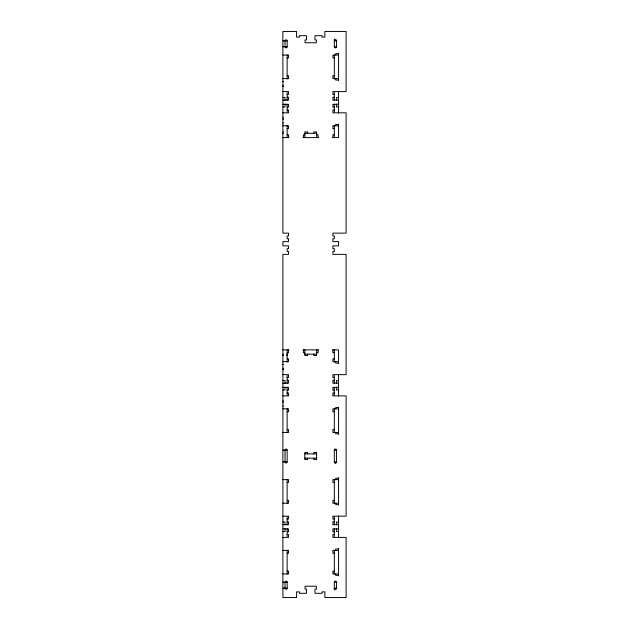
<?xml version="1.0" encoding="UTF-8"?>
<svg xmlns="http://www.w3.org/2000/svg" width="629" height="629" viewBox="0 0 629 629"><rect width="100%" height="100%" fill="white"/><g stroke="black" fill="none" stroke-linecap="round" stroke-linejoin="round"><path stroke-width="0.94" d="M334.801 39.957L334.557 40.138A0.81 0.81 0 0 0 334.313 40.712M335.949 589.043L336.193 588.862A0.81 0.81 0 0 0 336.436 588.288L336.436 582.218A1.061 1.061 0 0 0 335.375 581.157A1.061 1.061 0 0 0 334.313 582.218L334.313 590.002M282.893 40.885L287.138 40.885M334.313 40.885L336.861 40.885M282.893 46.782L287.138 46.782L287.138 40.712A0.81 0.81 0 0 0 286.895 40.138L286.738 40.012A1.234 1.234 0 0 0 285.503 39.965L285.259 40.138A0.81 0.81 0 0 0 285.016 40.712L285.016 46.782A1.061 1.061 0 0 0 286.077 47.843A1.061 1.061 0 0 0 287.138 46.782M334.313 38.998L334.313 46.782L336.861 46.782M338.559 53.622L335.729 53.622L335.729 55.038M282.893 55.038L288.554 55.038L288.554 57.868L287.138 57.868M338.559 55.038L332.898 55.038L332.898 57.868L334.313 57.868M287.138 75.794L288.554 75.794L288.554 78.625L282.893 78.625M334.313 75.794L332.898 75.794L332.898 78.625L338.559 78.625M338.559 80.04L335.729 80.04L335.729 78.625M282.893 81.456L283.427 81.456M282.893 85.3L283.427 85.3M282.893 86.598L283.427 86.598M282.893 91.598L288.554 91.598L288.554 94.429L287.138 94.429M334.313 94.429L332.898 94.429L332.898 91.598L346.107 91.598L346.107 31.45L324.878 31.45L324.878 37.111L322.048 37.111L322.048 35.696L314.972 35.696L314.972 39.941L316.387 39.941L316.387 42.772L305.065 42.772L305.065 39.941L306.48 39.941L306.48 35.696L299.404 35.696L299.404 37.111L296.573 37.111L296.573 31.45L282.893 31.45L282.893 233.123L288.554 233.123L288.554 235.954L287.138 235.954L287.138 238.784L288.554 238.784L288.554 241.615L282.893 241.615L282.893 245.86L288.554 245.86L288.554 248.691L287.138 248.691L287.138 251.521L288.554 251.521L288.554 254.352L282.893 254.352L282.893 597.55L296.573 597.55L296.573 591.889L299.404 591.889L299.404 593.304L306.48 593.304L306.48 589.059L305.065 589.059L305.065 586.228L316.387 586.228L316.387 589.059L314.972 589.059L314.972 593.304L322.048 593.304L322.048 591.889L324.878 591.889L324.878 597.55L346.107 597.55L346.107 537.402L332.898 537.402L332.898 534.571L334.313 534.571M287.138 97.259L288.554 97.259L288.554 100.09L282.893 100.09M334.313 97.259L332.898 97.259L332.898 100.09L338.559 100.09M282.893 97.495L285.016 97.495L285.016 100.475M338.559 97.495L336.436 97.495L336.436 100.475M282.893 104.335L288.554 104.335L288.554 107.166L287.138 107.166M338.559 104.335L332.898 104.335L332.898 107.166L334.313 107.166M282.893 106.93L285.016 106.93L285.016 103.95M338.559 106.93L336.436 106.93L336.436 103.95M287.138 109.996L288.554 109.996L288.554 112.827L282.893 112.827M334.313 109.996L332.898 109.996L332.898 112.827L346.107 112.827L346.107 233.123L332.898 233.123L332.898 235.954L334.313 235.954L334.313 238.784L332.898 238.784L332.898 241.615L338.559 241.615L338.559 245.86L332.898 245.86L332.898 248.691L334.313 248.691L334.313 251.521L332.898 251.521L332.898 254.352L346.107 254.352L346.107 374.648L332.898 374.648L332.898 377.479L334.313 377.479M282.893 117.827L283.427 117.827M282.893 119.125L283.427 119.125M282.893 122.97L283.427 122.97M338.559 124.385L335.729 124.385L335.729 125.8M282.893 125.8L288.554 125.8L288.554 128.63L287.138 128.63M338.559 125.8L332.898 125.8L332.898 128.63L334.313 128.63M282.893 131.933L283.427 131.933M282.893 133.348L283.427 133.348M304.829 133.348L316.623 133.348M287.138 134.763L288.554 134.763L288.554 137.594M304.837 134.763L303.422 134.763L303.422 137.594M316.631 134.763L318.046 134.763L318.046 137.594M334.313 134.763L332.898 134.763L332.898 137.594M282.893 137.594L288.994 137.594M302.942 137.594L318.51 137.594M332.458 137.594L338.559 137.594L338.559 124.212M282.893 349.881L288.994 349.881M302.942 349.881L318.51 349.881M332.458 349.881L338.559 349.881L338.559 363.271M287.138 352.712L288.554 352.712L288.554 349.881M304.837 352.712L303.422 352.712L303.422 349.881M316.631 352.712L318.046 352.712L318.046 349.881M334.313 352.712L332.898 352.712L332.898 349.881M282.893 354.127L283.427 354.127M286.47 354.127L287.138 354.127M304.829 354.127L316.623 354.127M282.893 355.542L283.427 355.542M286.612 355.542L287.138 355.542M287.138 358.844L288.554 358.844L288.554 361.675L282.893 361.675M334.313 358.844L332.898 358.844L332.898 361.675L338.559 361.675M338.559 363.09L335.729 363.09L335.729 361.675M282.893 364.506L283.427 364.506M282.893 368.35L283.427 368.35M282.893 369.648L283.427 369.648M282.893 374.648L288.554 374.648L288.554 377.479L287.138 377.479M287.138 380.309L288.554 380.309L288.554 383.14L282.893 383.14M334.313 380.309L332.898 380.309L332.898 383.14L338.559 383.14M282.893 380.545L285.016 380.545L285.016 383.525M338.559 380.545L336.436 380.545L336.436 383.525M282.893 387.385L288.554 387.385L288.554 390.216L287.138 390.216M338.559 387.385L332.898 387.385L332.898 390.216L334.313 390.216M282.893 389.98L285.016 389.98L285.016 387M338.559 389.98L336.436 389.98L336.436 387M287.138 393.046L288.554 393.046L288.554 395.877L282.893 395.877M334.313 393.046L332.898 393.046L332.898 395.877L346.107 395.877L346.107 516.173L332.898 516.173L332.898 519.004L334.313 519.004M282.893 400.877L283.427 400.877M282.893 402.175L283.427 402.175M282.893 406.019L283.427 406.019M338.559 407.435L335.729 407.435L335.729 408.85M282.893 408.85L288.554 408.85L288.554 411.68L287.138 411.68M338.559 408.85L332.898 408.85L332.898 411.68L334.313 411.68M287.138 429.607L288.554 429.607L288.554 432.438L282.893 432.438M334.313 429.607L332.898 429.607L332.898 432.438L338.559 432.438M338.559 433.853L335.729 433.853L335.729 432.438M282.893 450.128L287.138 450.128L287.138 461.922A1.061 1.061 0 0 1 286.077 462.983A1.061 1.061 0 0 1 285.016 461.922L285.016 450.128A1.061 1.061 0 0 1 286.077 449.067A1.061 1.061 0 0 1 287.138 450.128M334.313 450.128A1.061 1.061 0 0 1 335.375 449.067A1.061 1.061 0 0 1 336.436 450.128L336.436 461.922A1.061 1.061 0 0 1 335.375 462.983A1.061 1.061 0 0 1 334.313 461.922L334.313 450.128L336.861 450.128M304.829 453.902L316.623 453.902M304.829 458.148L316.623 458.148M282.893 461.922L287.138 461.922M336.861 461.922L334.313 461.922A1.061 1.061 0 0 0 335.375 462.983A1.061 1.061 0 0 0 336.436 461.922M338.559 478.197L335.729 478.197L335.729 479.613M282.893 479.613L288.554 479.613L288.554 482.443L287.138 482.443M338.559 479.613L332.898 479.613L332.898 482.443L334.313 482.443M287.138 500.369L288.554 500.369L288.554 503.2L282.893 503.2M334.313 500.369L332.898 500.369L332.898 503.2L338.559 503.2M338.559 504.615L335.729 504.615L335.729 503.2M282.893 516.173L288.554 516.173L288.554 519.004L287.138 519.004M287.138 521.834L288.554 521.834L288.554 524.665L282.893 524.665M334.313 521.834L332.898 521.834L332.898 524.665L338.559 524.665M282.893 522.07L285.016 522.07L285.016 524.94M338.559 522.07L336.436 522.07L336.436 524.94M282.893 528.91L288.554 528.91L288.554 531.741L287.138 531.741M338.559 528.91L332.898 528.91L332.898 531.741L334.313 531.741M282.893 531.505L285.016 531.505L285.016 528.635M338.559 531.505L336.436 531.505L336.436 528.635M287.138 534.571L288.554 534.571L288.554 537.402L282.893 537.402M338.559 548.96L335.729 548.96L335.729 550.375M282.893 550.375L288.554 550.375L288.554 553.206L287.138 553.206M338.559 550.375L332.898 550.375L332.898 553.206L334.313 553.206M287.138 571.132L288.554 571.132L288.554 573.962L282.893 573.962M334.313 571.132L332.898 571.132L332.898 573.962L338.559 573.962M338.559 575.378L335.729 575.378L335.729 573.962M282.893 582.218L287.138 582.218A1.061 1.061 0 0 0 286.077 581.157A1.061 1.061 0 0 0 285.016 582.218L285.016 588.288A0.81 0.81 0 0 0 285.259 588.862L285.503 589.043A1.234 1.234 0 0 0 286.738 588.988L286.895 588.862A0.81 0.81 0 0 0 287.138 588.288L287.138 581.982M334.313 582.218L336.861 582.218M282.893 588.115L287.138 588.115M334.313 588.115L336.861 588.115M335.949 39.957L336.193 40.138A0.81 0.81 0 0 1 336.436 40.712L336.436 46.782A1.061 1.061 0 0 1 335.375 47.843A1.061 1.061 0 0 1 334.313 46.782M334.313 588.288A0.81 0.81 0 0 0 334.557 588.862L334.801 589.043M338.559 53.15L338.559 80.221M338.559 91.362L338.559 113.063M338.559 374.412L338.559 396.113M338.559 407.262L338.559 434.325M338.559 477.726L338.559 505.087M338.559 515.937L338.559 537.638M338.559 548.488L338.559 575.85M334.313 55.038L334.313 78.979M334.313 92.455L334.313 100.263M334.313 104.162L334.313 111.97M334.313 125.446L334.313 137.594M334.313 349.881L334.313 362.029M334.313 375.505L334.313 383.313M334.313 387.212L334.313 395.02M334.313 408.496L334.313 432.438M334.313 479.613L334.313 503.2M334.313 517.03L334.313 524.838M334.313 528.737L334.313 536.545M334.313 550.375L334.313 573.962M316.623 137.594L316.631 131.933L313.8 131.933L313.8 133.348M316.623 349.881L316.631 355.542L313.8 355.542L313.8 354.127M313.8 453.902L313.8 452.487L316.631 452.487L316.631 459.563L313.8 459.563L313.8 458.148M307.667 133.348L307.667 131.933L304.837 131.933L304.829 137.594M307.667 354.127L307.667 355.542L304.837 355.542L304.829 349.881M307.667 453.902L307.667 452.487L304.837 452.487L304.837 459.563L307.667 459.563L307.667 458.148M287.138 55.038L287.138 78.979M287.138 92.455L287.138 100.263M287.138 104.162L287.138 111.97M287.138 125.446L287.138 137.594M287.138 349.881L287.138 362.029M287.138 375.505L287.138 383.313M287.138 387.212L287.138 395.02M287.138 408.496L287.138 432.438M287.138 479.613L287.138 503.2M287.138 517.03L287.138 524.838M287.138 528.737L287.138 536.545M287.138 550.375L287.138 573.962M336.035 588.988A1.234 1.234 0 0 1 334.722 588.988M334.714 40.012A1.234 1.234 0 0 1 336.028 40.012"/></g></svg>
